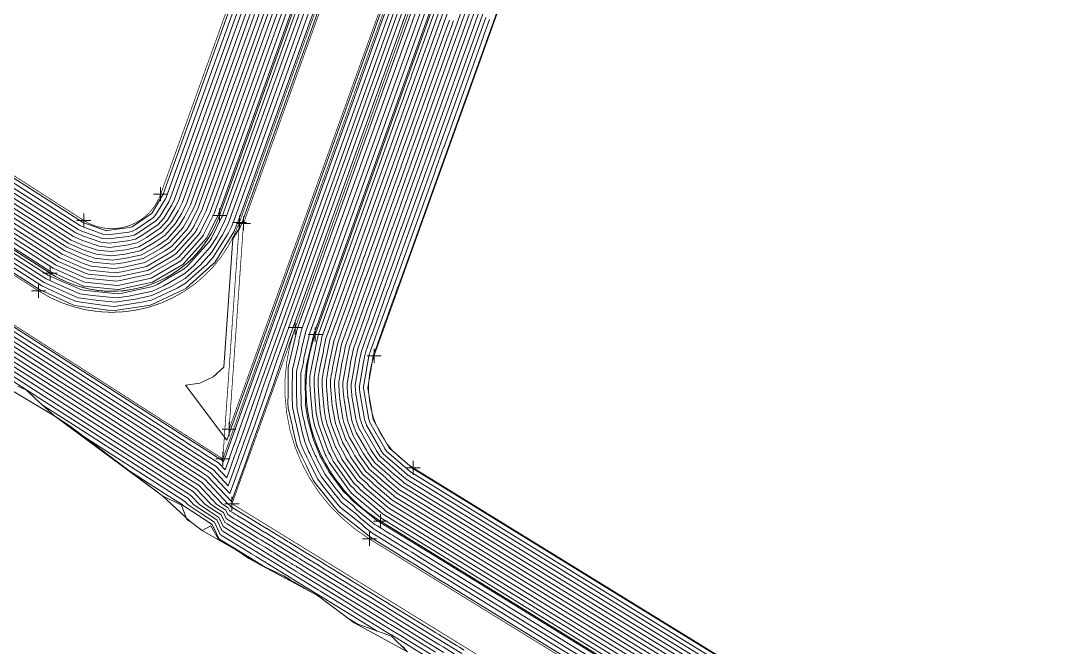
# Model space of a CAD drawing. Extents: x 358458 to 361663, y 818350 to 821723.
# Drawn here: x 360127.8 to 360275, y 820399.8 to 820489.2 of the extents above; entities that cross this region are included whole.
import ezdxf

# ---------------------------------------------------------------- set-up
doc = ezdxf.new("R2010")
doc.units = 0
doc.header["$MEASUREMENT"] = 0
doc.linetypes.add('solid', pattern=[0])
for name, color, linetype, lineweight in [('DAM 1', 7, 'solid', 9), ('DAM 2', 7, 'solid', 9), ('DAM FOOTPRINT', 7, 'solid', 9), ('DESIGN_Contours', 7, 'solid', 18), ('FREEBOARD', 7, 'solid', 9), ('PIVOT10', 96, 'solid', 9), ('WATER LEVEL STRING', 7, 'solid', 9)]:
    doc.layers.add(name, color=color, linetype=linetype, lineweight=lineweight)

# ---------------------------------------------------------------- blocks, each defined once
blk = doc.blocks.new('CCAD_POINT_CROSS')
at = {"linetype": 'solid'}
for p, q in [((-1, 0), (1, 0)), ((0, -1), (0, 1))]:
    blk.add_line(p, q, dxfattribs=at)
for tag in ['POINT_NUMBER', 'POINT_CODE', 'POINT_HEIGHT']:
    blk.add_attdef(tag, (0, 0), '', height=1)

msp = doc.modelspace()

# ---------------------------------------------------------------- linework, layer by layer
at = {"layer": 'DAM 1', "color": 7, "linetype": 'solid', "lineweight": 9, "const_width": 0.1, "elevation": 198.7}
for points in [[(360368.61, 821539.87), (360465.78, 821285.96), (360156.62, 820426.67), (359983.96, 820537.36, -0.3492), (359973.77, 820567.23), (360321.06, 821539.34, -0.696308), (360368.61, 821539.87)], [(360326.71, 821537.32), (359979.42, 820565.21, 0.3492), (359987.2, 820542.41), (360130.33, 820450.65, 0.481673), (360158.98, 820460.39), (360454.49, 821281.76, 0.179606), (360454.35, 821295.68), (360361.89, 821537.3, 0.696589), (360326.71, 821537.32)]]:
    msp.add_lwpolyline(points, format="xyb", dxfattribs=at)
at = {"layer": 'DAM 1', "color": 7, "lineweight": 0}
for p in [(360158.98, 820460.39, 198.7), (360130.33, 820450.65, 198.7), (360156.62, 820426.67, 198.7), (360156.62, 820426.67, 198.7)]:
    msp.add_point(p, dxfattribs=at)
at = {"layer": 'DAM 2', "color": 7, "linetype": 'solid', "lineweight": 9, "const_width": 0.1}
for points, elevation in [([(360442.49, 821211.21), (360166.97, 820445.43, 0.35501), (360177.54, 820415.26), (360327.72, 820322.85, 0.476753), (360370.23, 820337.79), (360588.44, 820949, 0.181487), (360588.22, 820962.35), (360489.93, 821211.92, 0.69188), (360442.49, 821211.21)], 197.52), ([(360453.72, 821207.17), (360178.21, 820441.38, 0.35501), (360183.8, 820425.42), (360333.97, 820333.01, 0.476753), (360358.98, 820341.81), (360577.19, 820953.01, 0.181487), (360577.11, 820957.97), (360478.82, 821207.54, 0.69188), (360453.72, 821207.17)], 193.59)]:
    msp.add_lwpolyline(points, format="xyb", dxfattribs=dict(at, elevation=elevation))
at = {"layer": 'DAM 2', "color": 7, "lineweight": 0}
for p in [(360166.97, 820445.43, 197.52), (360178.21, 820441.38, 193.59), (360183.8, 820425.42, 193.59), (360157.93, 820420.28, 197.57), (360177.54, 820415.26, 197.52)]:
    msp.add_point(p, dxfattribs=at)
at = {"layer": 'DAM FOOTPRINT', "color": 7, "linetype": 'solid', "lineweight": 9, "const_width": 0.1, "elevation": 196.62}
msp.add_lwpolyline([(360182.99, 820399.14), (360175.38, 820403.28), (360170.09, 820407.21), (360161.98, 820411.55), (360158.83, 820413.49), (360153.67, 820416.46), (360151.97, 820417.72), (360148.01, 820421.4), (360132.63, 820432.79), (360122.9, 820438.58)], dxfattribs=at)
at = {"layer": 'DAM FOOTPRINT', "color": 7, "linetype": 'solid', "lineweight": 9}
for points in [[(360122.9, 820438.58), (360132.63, 820432.79), (360148.01, 820421.4), (360151.97, 820417.72), (360153.67, 820416.46), (360158.83, 820413.49), (360161.98, 820411.55), (360170.09, 820407.21), (360175.38, 820403.28), (360182.99, 820399.14)], [(360127.35, 820437.04), (360128.59, 820436.49), (360129.85, 820435.31), (360132.63, 820432.79), (360134.67, 820431.43), (360148.01, 820421.4), (360150.74, 820420.09), (360151.5, 820418.03), (360151.97, 820417.72), (360153.67, 820416.46), (360153.67, 820416.46), (360153.67, 820416.46), (360154.91, 820417.1), (360155.99, 820415.22), (360158.83, 820413.49), (360160.32, 820412.46), (360161.98, 820411.55), (360165.31, 820410), (360166.22, 820409.41), (360170.05, 820407.23), (360170.08, 820407.21), (360170.09, 820407.21), (360175.38, 820403.28), (360180.71, 820401.36), (360182.99, 820399.14)]]:
    msp.add_lwpolyline(points, dxfattribs=at)
at = {"layer": 'DESIGN_Contours', "color": 1, "linetype": 'solid', "lineweight": 9}
for points, elevation in [([(359998.51, 820548.97), (360136.6, 820460.44), (360136.77, 820460.37), (360139.88, 820459.28), (360140.06, 820459.26), (360143.33, 820459.68), (360143.51, 820459.72), (360143.66, 820459.81), (360146.4, 820461.66), (360146.52, 820461.79), (360147.98, 820464.21), (360148.04, 820464.33), (360158.45, 820493.27), (360443.55, 821285.7)], 194.8), ([(360017.08, 820535.64), (360135.95, 820459.43), (360136.75, 820459.08), (360139.43, 820458.14), (360140.29, 820458.06), (360143.1, 820458.42), (360143.95, 820458.6), (360144.7, 820459.04), (360147.05, 820460.63), (360147.63, 820461.27), (360148.89, 820463.35), (360149.17, 820463.92), (360199.25, 820603.11), (360444.68, 821285.29)], 195.2), ([(360026.36, 820528.98), (360135.63, 820458.92), (360136.74, 820458.44), (360139.2, 820457.58), (360140.4, 820457.45), (360142.99, 820457.79), (360144.17, 820458.04), (360145.21, 820458.65), (360147.37, 820460.11), (360148.18, 820461.01), (360149.34, 820462.92), (360149.73, 820463.72), (360219.64, 820658.04), (360445.24, 821285.09)], 195.4), ([(360035.64, 820522.31), (360135.31, 820458.42), (360136.73, 820457.8), (360138.97, 820457.01), (360140.51, 820456.85), (360142.87, 820457.16), (360144.39, 820457.49), (360145.73, 820458.26), (360147.7, 820459.6), (360148.74, 820460.75), (360149.79, 820462.5), (360150.3, 820463.52), (360240.04, 820712.96), (360445.81, 821284.89)], 195.6), ([(360044.92, 820515.65), (360134.98, 820457.91), (360136.71, 820457.15), (360138.75, 820456.44), (360140.63, 820456.25), (360142.76, 820456.53), (360144.61, 820456.93), (360146.24, 820457.88), (360148.03, 820459.08), (360149.29, 820460.49), (360150.25, 820462.07), (360150.86, 820463.31), (360260.44, 820767.88), (360446.37, 821284.68)], 195.8), ([(360465.38, 821285.96), (360273.12, 820751.57), (360157.19, 820429.34), (360151.28, 820437.19), (360151.28, 820437.19), (360153.34, 820437.5), (360155.22, 820438.38), (360156.78, 820439.76), (360158.06, 820458.09), (360159.16, 820459.85), (360159.35, 820460.31), (360270.17, 820768.33), (360454.84, 821281.64)], 198.8), ([(360063.49, 820502.32), (360134.34, 820456.9), (360136.69, 820455.87), (360138.29, 820455.31), (360140.85, 820455.05), (360142.53, 820455.27), (360145.05, 820455.81), (360147.28, 820457.1), (360148.68, 820458.05), (360150.4, 820459.97), (360151.15, 820461.21), (360151.99, 820462.91), (360301.23, 820877.73), (360447.5, 821284.28)], 196.2), ([(360072.77, 820495.66), (360134.01, 820456.4), (360136.68, 820455.23), (360138.06, 820454.74), (360140.97, 820454.45), (360142.42, 820454.64), (360145.27, 820455.25), (360147.79, 820456.72), (360149.01, 820457.54), (360150.95, 820459.71), (360151.6, 820460.78), (360152.56, 820462.7), (360321.63, 820932.65), (360448.07, 821284.07)], 196.4), ([(360006.5, 820533.15), (360131.75, 820452.86), (360132.38, 820452.58), (360136.46, 820450.78), (360137.15, 820450.69), (360141.59, 820450.24), (360142.27, 820450.34), (360146.64, 820451.29), (360147.26, 820451.58), (360151.12, 820453.82), (360151.64, 820454.28), (360154.62, 820457.6), (360154.99, 820458.19), (360156.45, 820461.13), (360156.51, 820461.28), (360193.45, 820563.95), (360452.02, 821282.65)], 197.8), ([(360063.11, 820495.44), (360131.1, 820451.85), (360133.75, 820450.65), (360135.97, 820449.67), (360138.85, 820449.27), (360141.26, 820449.03), (360144.15, 820449.46), (360146.51, 820449.98), (360149.15, 820451.21), (360151.25, 820452.43), (360153.43, 820454.36), (360155.05, 820456.16), (360156.59, 820458.63), (360157.38, 820460.23), (360157.64, 820460.87), (360312.78, 820892.09), (360453.15, 821282.24)], 198.2), ([(360464.3, 821281.21), (360174.79, 820476.53), (360157.28, 820427.86), (360157.13, 820427.4), (360157, 820427.04), (360156.96, 820426.95), (360156.91, 820426.81), (360156.88, 820426.71), (360156.86, 820426.67), (360156.71, 820426.24), (360156.47, 820426.5), (360156.41, 820426.54), (360155.99, 820426.81), (360155.78, 820426.94), (360155.7, 820426.99), (360155.34, 820427.22), (360155.03, 820427.42), (360155.02, 820427.43), (360154.84, 820427.54), (360153.74, 820428.25), (360151.78, 820429.51), (359986.1, 820535.72)], 198.6), ([(360460.35, 821268.54), (360223.24, 820609.51), (360159.04, 820431.04), (360158.47, 820429.35), (360157.99, 820428.04), (360157.87, 820427.69), (360157.69, 820427.18), (360157.56, 820426.83), (360157.51, 820426.69), (360156.94, 820425.11), (360156.07, 820426.05), (360155.84, 820426.19), (360154.31, 820427.17), (360153.55, 820427.66), (360153.25, 820427.85), (360151.93, 820428.7), (360150.8, 820429.42), (360150.74, 820429.46), (360150.09, 820429.88), (360146.05, 820432.47), (360138.85, 820437.08), (359991.82, 820531.34)], 198.4), ([(359988.94, 820545.13), (360128.47, 820455.68), (360132.07, 820453.37), (360136.62, 820451.37), (360136.7, 820451.34), (360141.65, 820450.84), (360141.73, 820450.86), (360146.59, 820451.9), (360150.89, 820454.4), (360150.96, 820454.45), (360154.28, 820458.15), (360154.32, 820458.21), (360155.94, 820461.48), (360444.02, 821262.18)], 197.6), ([(360456.4, 821255.87), (360271.69, 820742.48), (360160.79, 820434.22), (360159.81, 820431.31), (360158.99, 820429.03), (360158.77, 820428.44), (360158.46, 820427.56), (360158.24, 820426.95), (360158.15, 820426.7), (360157.17, 820423.98), (360155.66, 820425.59), (360155.27, 820425.84), (360152.63, 820427.54), (360151.31, 820428.38), (360150.8, 820428.71), (360148.51, 820430.18), (360146.56, 820431.43), (360146.46, 820431.49), (360145.33, 820432.21), (360138.36, 820436.68), (360125.93, 820444.65)], 198.2), ([(360119.71, 820457.72), (360130.45, 820450.84), (360135.12, 820448.72), (360135.47, 820448.57), (360140.56, 820447.86), (360140.94, 820447.82), (360146.02, 820448.58), (360146.39, 820448.67), (360151.04, 820450.84), (360151.37, 820451.03), (360155.21, 820454.44), (360155.47, 820454.72), (360158.19, 820459.07), (360158.31, 820459.33), (360158.77, 820460.47), (360432.11, 821220.24)], 198.6), ([(360119.18, 820462.34), (360132.39, 820453.87), (360136.63, 820452.01), (360136.93, 820451.91), (360141.53, 820451.44), (360141.85, 820451.49), (360146.37, 820452.46), (360150.37, 820454.79), (360150.64, 820454.96), (360153.73, 820458.41), (360153.87, 820458.64), (360155.38, 820461.69), (360423.62, 821207.26)], 197.4), ([(360435.81, 821182.51), (360185.44, 820486.61), (360183.95, 820482.45), (360183.61, 820481.53), (360183.45, 820481.06), (360182.9, 820479.55), (360182.55, 820478.57), (360182.3, 820477.88), (360182.16, 820477.48), (360181.99, 820477.02), (360175.5, 820458.98), (360175.07, 820457.79), (360170.34, 820444.64), (360170.21, 820444.26), (360170.13, 820443.9), (360170.1, 820443.72), (360169.15, 820438.99), (360169.1, 820438.74), (360169.1, 820438.7), (360169.1, 820438.7), (360169.06, 820438.48), (360169.05, 820437.41), (360169.05, 820437.17), (360169.07, 820436.91), (360169.07, 820436.91), (360169.11, 820436.47), (360169.29, 820434.38), (360169.28, 820434.35), (360169.28, 820434.32), (360169.31, 820433.92), (360169.31, 820433.91), (360169.4, 820432.88), (360169.41, 820432.81), (360169.45, 820432.6), (360169.72, 820431.42), (360171.24, 820427.3), (360171.27, 820427.23), (360171.38, 820427.05), (360171.78, 820426.22), (360174.49, 820422.39), (360174.52, 820422.35), (360174.68, 820422.21), (360175.04, 820421.76), (360178.9, 820418.51), (360179.33, 820418.17), (360322.45, 820330.1)], 196.4), ([(360444.15, 821180.92), (360181.63, 820451.24), (360181.62, 820451.21), (360181.43, 820450.68), (360181.41, 820450.64), (360180.97, 820449.41), (360180.96, 820449.38), (360180.82, 820448.98), (360180.81, 820448.96), (360180.81, 820448.96), (360179.87, 820446.37), (360179.87, 820446.35), (360179.86, 820446.34), (360179.67, 820445.79), (360179.66, 820445.78), (360179.66, 820445.77), (360178.4, 820442.26), (360178.4, 820442.25), (360178.39, 820442.25), (360178.33, 820442.08), (360178.33, 820442.08), (360178.29, 820441.97), (360178.29, 820441.97), (360178.29, 820441.97), (360178.18, 820441.66), (360178.18, 820441.65), (360178.18, 820441.65), (360178.14, 820441.55), (360178.14, 820441.55), (360178.12, 820441.48), (360178.12, 820441.48), (360178.11, 820441.46), (360178.11, 820441.46), (360178.1, 820441.43), (360178.09, 820441.39), (360178.09, 820441.39), (360178.09, 820441.37), (360178.09, 820441.37), (360178.08, 820441.35), (360178.08, 820441.35), (360178.08, 820441.33), (360178.08, 820441.33), (360177.3, 820436.86), (360177.3, 820436.84), (360177.3, 820436.83), (360177.3, 820436.83), (360177.3, 820436.83), (360177.3, 820436.82), (360177.3, 820436.82), (360177.3, 820436.78), (360177.31, 820436.78), (360178.09, 820432.3), (360178.09, 820432.28), (360178.12, 820432.22), (360178.12, 820432.22), (360180.38, 820428.27), (360180.38, 820428.26), (360180.42, 820428.2), (360180.42, 820428.2), (360183.67, 820425.38), (360183.68, 820425.37), (360183.73, 820425.33), (360183.74, 820425.32), (360185.75, 820424.08), (360333.91, 820332.91)], 193.6), ([(360429.19, 821165.92), (360169.63, 820444.47), (360168.54, 820439.82), (360168.45, 820438.97), (360168.38, 820438.65), (360168.38, 820438.41), (360168.38, 820438.32), (360168.38, 820438.32), (360168.44, 820434.38), (360168.63, 820433.13), (360168.69, 820432.73), (360168.69, 820432.73), (360168.68, 820432.71), (360168.68, 820432.69), (360168.68, 820432.69), (360168.71, 820432.54), (360168.75, 820432.37), (360168.75, 820432.37), (360168.75, 820432.37), (360168.75, 820432.37), (360168.76, 820432.36), (360168.77, 820432.32), (360168.77, 820432.32), (360169.56, 820429.39), (360169.56, 820429.38), (360169.56, 820429.38), (360170.54, 820427.06), (360170.55, 820427.03), (360170.55, 820427.03), (360170.58, 820426.96), (360170.62, 820426.88), (360170.69, 820426.73), (360171.78, 820424.79), (360173.81, 820422.09), (360173.9, 820421.99), (360173.97, 820421.89), (360174, 820421.86), (360174.01, 820421.85), (360174.04, 820421.81), (360174.33, 820421.59), (360175.28, 820420.58), (360178.56, 820417.94), (360179.02, 820417.65), (360179.14, 820417.57), (360179.17, 820417.55), (360179.27, 820417.49), (360179.34, 820417.45), (360179.45, 820417.38), (360179.51, 820417.34), (360179.61, 820417.28), (360179.66, 820417.26), (360179.7, 820417.23), (360179.79, 820417.17), (360179.81, 820417.16), (360187.39, 820412.5), (360328.08, 820325.92)], 196.6), ([(360109.9, 820469), (360132.72, 820454.38), (360136.64, 820452.66), (360137.16, 820452.48), (360141.42, 820452.05), (360141.96, 820452.12), (360146.15, 820453.02), (360149.86, 820455.17), (360150.31, 820455.48), (360153.17, 820458.67), (360153.42, 820459.07), (360154.82, 820461.89), (360403.22, 821152.34)], 197.2), ([(360417.05, 821141.4), (360166.05, 820443.76), (360163.83, 820437.17), (360161.97, 820432.01), (360161.49, 820430.67), (360160.78, 820428.69), (360160.28, 820427.31), (360160.08, 820426.74), (360157.86, 820420.59), (360154.45, 820424.23), (360153.57, 820424.8), (360147.59, 820428.63), (360144.59, 820430.55), (360143.44, 820431.29), (360138.26, 820434.61), (360133.85, 820437.44), (360133.61, 820437.59), (360131.08, 820439.22), (360115.29, 820449.33)], 197.6), ([(360091.41, 820476.58), (360130.77, 820451.35), (360134.44, 820449.68), (360135.72, 820449.12), (360139.71, 820448.57), (360141.1, 820448.43), (360145.08, 820449.02), (360146.45, 820449.32), (360150.1, 820451.02), (360151.31, 820451.73), (360154.32, 820454.4), (360155.26, 820455.44), (360157.39, 820458.85), (360157.85, 820459.78), (360158.2, 820460.67), (360372.45, 821056.16)], 198.4), ([(360091.34, 820482.33), (360133.36, 820455.39), (360136.66, 820453.94), (360137.61, 820453.61), (360141.19, 820453.25), (360142.19, 820453.38), (360145.71, 820454.14), (360148.83, 820455.95), (360149.66, 820456.51), (360152.06, 820459.19), (360152.51, 820459.92), (360153.69, 820462.3), (360362.43, 821042.49)], 196.8), ([(360368.6, 821008.43), (360164.3, 820440.58), (360162.49, 820435.21), (360160.98, 820431.02), (360160.59, 820429.93), (360160, 820428.31), (360159.6, 820427.19), (360159.43, 820426.73), (360157.63, 820421.72), (360154.85, 820424.69), (360154.13, 820425.15), (360149.27, 820428.27), (360146.83, 820429.83), (360145.9, 820430.43), (360141.68, 820433.13), (360138.09, 820435.43), (360137.89, 820435.56), (360135.83, 820436.88), (360122.98, 820445.12)], 197.8), ([(360370.6, 821004.91), (360169.04, 820444.68), (360168.19, 820441.07), (360168.12, 820440.42), (360167.77, 820438.91), (360167.76, 820437.8), (360167.76, 820437.8), (360167.76, 820437.37), (360167.81, 820434.31), (360167.96, 820433.34), (360168.01, 820433.01), (360168.14, 820432.41), (360168.17, 820432.28), (360168.31, 820431.69), (360168.31, 820431.67), (360168.3, 820431.64), (360168.32, 820431.55), (360168.32, 820431.55), (360168.33, 820431.54), (360168.33, 820431.54), (360168.34, 820431.48), (360168.38, 820431.33), (360168.38, 820431.33), (360168.96, 820429.19), (360168.99, 820429.12), (360168.99, 820429.12), (360169.72, 820427.38), (360169.79, 820427.23), (360169.79, 820427.23), (360169.93, 820426.95), (360170.09, 820426.61), (360170.41, 820425.96), (360171.25, 820424.45), (360172.82, 820422.36), (360173.18, 820421.91), (360173.52, 820421.5), (360173.63, 820421.36), (360173.67, 820421.31), (360173.81, 820421.13), (360175.05, 820420.16), (360175.79, 820419.38), (360178.33, 820417.33), (360178.68, 820417.11), (360179.21, 820416.78), (360179.37, 820416.69), (360179.81, 820416.42), (360180.1, 820416.24), (360180.58, 820415.94), (360180.83, 820415.79), (360181.28, 820415.52), (360181.46, 820415.41), (360181.64, 820415.29), (360182.03, 820415.05), (360182.14, 820414.99), (360214.96, 820394.79)], 196.8), ([(360082.05, 820488.99), (360133.69, 820455.89), (360136.67, 820454.58), (360137.84, 820454.18), (360141.08, 820453.85), (360142.3, 820454.01), (360145.49, 820454.7), (360148.31, 820456.33), (360149.33, 820457.02), (360151.51, 820459.45), (360152.06, 820460.35), (360153.12, 820462.5), (360342.03, 820987.57)], 196.6), ([(360253.4, 820682.91), (360167.85, 820445.11), (360167.49, 820443.58), (360167.46, 820443.3), (360166.55, 820439.44), (360166.54, 820436.57), (360166.54, 820435.47), (360166.54, 820435.47), (360166.56, 820434.18), (360166.62, 820433.76), (360166.64, 820433.62), (360167.05, 820431.8), (360167.07, 820431.74), (360167.18, 820431.24), (360167.28, 820430.8), (360167.5, 820429.84), (360167.52, 820429.76), (360167.56, 820429.59), (360167.56, 820429.56), (360167.56, 820429.54), (360167.61, 820429.35), (360167.61, 820429.34), (360167.77, 820428.77), (360167.84, 820428.6), (360167.84, 820428.59), (360168.09, 820428.01), (360168.26, 820427.64), (360168.27, 820427.63), (360168.61, 820426.92), (360169.03, 820426.05), (360169.83, 820424.41), (360170.18, 820423.78), (360170.84, 820422.9), (360171.76, 820421.76), (360172.6, 820420.71), (360172.89, 820420.35), (360172.99, 820420.23), (360173.35, 820419.79), (360176.49, 820417.32), (360176.8, 820416.99), (360177.87, 820416.13), (360178.02, 820416.04), (360179.37, 820415.21), (360179.76, 820414.97), (360180.87, 820414.28), (360181.62, 820413.82), (360182.83, 820413.07), (360183.46, 820412.69), (360184.6, 820411.99), (360185.06, 820411.71), (360185.53, 820411.42), (360186.5, 820410.82), (360186.79, 820410.64), (360270.1, 820359.37)], 197.2), ([(360223.2, 820577.42), (360183.98, 820468.41), (360183.96, 820468.36), (360183.92, 820468.25), (360182.04, 820463.03), (360182.03, 820462.99), (360180.83, 820459.66), (360180.82, 820459.63), (360180.81, 820459.6), (360177.27, 820449.77), (360177.27, 820449.76), (360177.23, 820449.64), (360176.13, 820446.6), (360176.13, 820446.59), (360175.27, 820444.21), (360175.27, 820444.21), (360175.09, 820443.71), (360175.09, 820443.71), (360174.71, 820442.64), (360174.48, 820441.49), (360174.48, 820441.49), (360174.38, 820441), (360174.38, 820441), (360174.22, 820440.23), (360174.22, 820440.21), (360174.13, 820439.67), (360174.13, 820439.67), (360173.76, 820437.56), (360173.76, 820436.98), (360173.79, 820436.6), (360173.79, 820436.6), (360173.82, 820436.25), (360173.82, 820436.25), (360173.92, 820435.11), (360173.92, 820435.08), (360174.39, 820432.43), (360174.5, 820431.91), (360175.17, 820430.11), (360175.18, 820430.08), (360176.52, 820427.74), (360176.7, 820427.38), (360177.88, 820425.71), (360177.89, 820425.69), (360179.82, 820424.02), (360179.98, 820423.83), (360181.66, 820422.4), (360181.85, 820422.26), (360244.34, 820383.8)], 194.8), ([(360215.94, 820555.48), (360183.05, 820464.05), (360183.03, 820464.01), (360183, 820463.92), (360181.43, 820459.54), (360181.41, 820459.51), (360180.41, 820456.71), (360180.4, 820456.69), (360180.39, 820456.67), (360177.43, 820448.42), (360177.42, 820448.41), (360177.39, 820448.31), (360176.47, 820445.76), (360176.46, 820445.75), (360175.75, 820443.76), (360175.75, 820443.75), (360175.6, 820443.33), (360175.59, 820443.33), (360175.27, 820442.44), (360175.08, 820441.47), (360175.08, 820441.47), (360175, 820441.07), (360175, 820441.06), (360174.87, 820440.41), (360174.87, 820440.4), (360174.79, 820439.95), (360174.79, 820439.95), (360174.35, 820437.44), (360174.35, 820436.96), (360174.38, 820436.64), (360174.38, 820436.64), (360174.4, 820436.34), (360174.4, 820436.34), (360174.48, 820435.39), (360174.49, 820435.36), (360175, 820432.41), (360175.1, 820431.97), (360175.66, 820430.46), (360175.67, 820430.44), (360177.16, 820427.83), (360177.31, 820427.53), (360178.3, 820426.13), (360178.31, 820426.11), (360180.46, 820424.25), (360180.59, 820424.08), (360182.01, 820422.89), (360182.16, 820422.77), (360234.57, 820390.52)], 194.6), ([(360208.69, 820533.53), (360182.12, 820459.69), (360182.11, 820459.66), (360182.08, 820459.59), (360180.81, 820456.05), (360180.8, 820456.02), (360179.99, 820453.76), (360179.98, 820453.74), (360179.97, 820453.73), (360177.58, 820447.07), (360177.57, 820447.06), (360177.54, 820446.98), (360176.8, 820444.92), (360176.8, 820444.91), (360176.22, 820443.3), (360176.22, 820443.3), (360176.1, 820442.96), (360176.1, 820442.96), (360175.84, 820442.24), (360175.68, 820441.46), (360175.68, 820441.46), (360175.62, 820441.13), (360175.61, 820441.13), (360175.51, 820440.6), (360175.51, 820440.59), (360175.45, 820440.22), (360175.45, 820440.22), (360174.94, 820437.32), (360174.94, 820436.94), (360174.96, 820436.68), (360174.96, 820436.68), (360174.98, 820436.44), (360174.98, 820436.44), (360175.05, 820435.67), (360175.05, 820435.65), (360175.62, 820432.38), (360175.7, 820432.03), (360176.15, 820430.81), (360176.16, 820430.8), (360177.81, 820427.92), (360177.92, 820427.67), (360178.73, 820426.54), (360178.74, 820426.53), (360181.1, 820424.47), (360181.21, 820424.34), (360182.35, 820423.38), (360182.48, 820423.28), (360224.81, 820397.23)], 194.4), ([(360194.81, 820521.9), (360167.26, 820445.33), (360167.14, 820444.83), (360167.13, 820444.74), (360165.94, 820439.7), (360165.93, 820435.96), (360165.92, 820434.53), (360165.92, 820434.53), (360165.93, 820434.11), (360165.95, 820433.98), (360165.95, 820433.93), (360166.51, 820431.49), (360166.51, 820431.47), (360166.55, 820431.31), (360166.58, 820431.17), (360167.09, 820428.91), (360167.1, 820428.88), (360167.19, 820428.56), (360167.26, 820428.38), (360167.26, 820428.37), (360167.26, 820428.34), (360167.26, 820428.34), (360167.27, 820428.33), (360167.27, 820428.32), (360167.5, 820427.85), (360167.51, 820427.84), (360167.96, 820426.91), (360168.5, 820425.78), (360169.54, 820423.64), (360169.65, 820423.44), (360169.85, 820423.17), (360171.05, 820421.68), (360172.15, 820420.32), (360172.52, 820419.85), (360172.65, 820419.69), (360173.12, 820419.11), (360177.22, 820415.9), (360177.31, 820415.79), (360177.65, 820415.53), (360177.69, 820415.5), (360179.44, 820414.42), (360179.95, 820414.11), (360181.4, 820413.21), (360182.38, 820412.61), (360183.96, 820411.64), (360184.78, 820411.13), (360186.26, 820410.22), (360186.86, 820409.86), (360187.47, 820409.48), (360188.74, 820408.7), (360189.12, 820408.47), (360297.68, 820341.66)], 197.4), ([(360198.81, 820522), (360183.37, 820479.07), (360182.35, 820476.24), (360171.09, 820444.95), (360170.77, 820444.06), (360170.6, 820443.19), (360170.51, 820442.77), (360169.86, 820439.54), (360169.74, 820438.92), (360169.74, 820438.9), (360169.74, 820438.89), (360169.65, 820438.36), (360169.64, 820437.71), (360169.64, 820437.15), (360169.64, 820437.15), (360169.69, 820436.52), (360169.76, 820435.7), (360169.76, 820435.69), (360169.75, 820435.64), (360169.76, 820435.58), (360169.76, 820435.58), (360169.96, 820433.15), (360169.98, 820433.1), (360170.07, 820432.58), (360170.32, 820431.48), (360171.73, 820427.65), (360171.76, 820427.59), (360172.02, 820427.13), (360172.39, 820426.36), (360174.91, 820422.8), (360174.94, 820422.77), (360175.32, 820422.44), (360175.66, 820422.02), (360179.25, 820418.99), (360179.65, 820418.68), (360312.69, 820336.81)], 196.2), ([(360196.9, 820513.13), (360172.75, 820446), (360172.72, 820445.94), (360172.63, 820445.67), (360172.59, 820445.57), (360172.59, 820445.57), (360172.58, 820445.55), (360171.9, 820443.65), (360171.52, 820441.77), (360171.34, 820440.87), (360171.29, 820440.62), (360171.15, 820439.93), (360171.13, 820439.85), (360171.1, 820439.73), (360171.01, 820439.29), (360171.01, 820439.26), (360170.84, 820438.29), (360170.84, 820438.29), (360170.81, 820438.13), (360170.81, 820437.1), (360170.87, 820436.41), (360170.87, 820436.41), (360170.87, 820436.41), (360170.92, 820435.77), (360170.92, 820435.77), (360171.09, 820433.71), (360171.1, 820433.66), (360171.3, 820432.54), (360171.51, 820431.6), (360172.72, 820428.35), (360172.74, 820428.3), (360173.31, 820427.31), (360173.62, 820426.66), (360175.76, 820423.63), (360175.79, 820423.6), (360176.61, 820422.89), (360176.89, 820422.54), (360179.94, 820419.97), (360180.28, 820419.7), (360293.16, 820350.24)], 195.8), ([(360201.43, 820511.59), (360181.19, 820455.33), (360181.18, 820455.31), (360181.16, 820455.25), (360180.19, 820452.56), (360180.18, 820452.54), (360179.56, 820450.82), (360179.56, 820450.8), (360179.55, 820450.79), (360177.73, 820445.71), (360177.72, 820445.71), (360177.7, 820445.65), (360177.14, 820444.08), (360177.14, 820444.07), (360176.69, 820442.84), (360176.69, 820442.84), (360176.6, 820442.58), (360176.6, 820442.58), (360176.4, 820442.03), (360176.28, 820441.44), (360176.28, 820441.44), (360176.23, 820441.19), (360176.23, 820441.19), (360176.15, 820440.79), (360176.15, 820440.78), (360176.1, 820440.5), (360176.1, 820440.5), (360175.53, 820437.21), (360175.53, 820436.91), (360175.55, 820436.72), (360175.55, 820436.72), (360175.55, 820436.72), (360175.56, 820436.53), (360175.56, 820436.53), (360175.61, 820435.95), (360175.61, 820435.93), (360176.24, 820432.36), (360176.3, 820432.1), (360176.64, 820431.17), (360176.65, 820431.15), (360178.45, 820428.01), (360178.54, 820427.82), (360179.15, 820426.96), (360179.16, 820426.95), (360181.74, 820424.7), (360181.83, 820424.6), (360182.7, 820423.87), (360182.79, 820423.79), (360215.05, 820403.94), (360332.97, 820331.38)], 194.2), ([(360191.31, 820492.32), (360185.84, 820477.13), (360185.82, 820477.06), (360185.77, 820476.92), (360183.28, 820470.01), (360183.26, 820469.96), (360181.68, 820465.55), (360181.66, 820465.52), (360181.65, 820465.48), (360176.97, 820452.48), (360176.97, 820452.46), (360176.91, 820452.3), (360175.46, 820448.28), (360175.46, 820448.27), (360174.33, 820445.12), (360174.32, 820445.12), (360174.09, 820444.46), (360174.09, 820444.46), (360173.58, 820443.05), (360173.27, 820441.53), (360173.27, 820441.53), (360173.14, 820440.88), (360173.14, 820440.88), (360172.94, 820439.85), (360172.94, 820439.83), (360172.81, 820439.12), (360172.81, 820439.12), (360172.58, 820437.79), (360172.58, 820437.03), (360172.62, 820436.53), (360172.62, 820436.52), (360172.66, 820436.06), (360172.66, 820436.06), (360172.79, 820434.55), (360172.79, 820434.51), (360173.15, 820432.47), (360173.31, 820431.79), (360174.19, 820429.41), (360174.21, 820429.37), (360175.24, 820427.57), (360175.47, 820427.09), (360177.03, 820424.88), (360177.05, 820424.86), (360178.53, 820423.57), (360178.74, 820423.31), (360180.97, 820421.43), (360181.22, 820421.23), (360263.87, 820370.38)], 195.2), ([(360188.96, 820489.3), (360188.49, 820487.98), (360185.95, 820480.92), (360185.31, 820479.16), (360183.89, 820475.22), (360183.68, 820474.63), (360183.09, 820472.98), (360183.03, 820472.82), (360182.9, 820472.45), (360181.48, 820468.52), (360181.47, 820468.49), (360181.44, 820468.44), (360178.82, 820461.15), (360178.52, 820460.34), (360178.52, 820460.33), (360176.92, 820455.87), (360176.87, 820455.72), (360176.81, 820455.54), (360176.53, 820454.74), (360176.45, 820454.55), (360176.43, 820454.52), (360176.31, 820454.18), (360176.3, 820454.15), (360176.3, 820454.14), (360174.79, 820449.96), (360174.79, 820449.95), (360173.38, 820446.03), (360173.38, 820446.03), (360173.08, 820445.21), (360173.08, 820445.21), (360172.45, 820443.46), (360172.07, 820441.56), (360172.07, 820441.56), (360171.91, 820440.76), (360171.91, 820440.75), (360171.65, 820439.48), (360171.65, 820439.45), (360171.5, 820438.57), (360171.5, 820438.56), (360171.4, 820438.02), (360171.4, 820437.08), (360171.45, 820436.45), (360171.45, 820436.45), (360171.45, 820436.45), (360171.5, 820435.87), (360171.5, 820435.86), (360171.66, 820433.99), (360171.67, 820433.95), (360171.92, 820432.51), (360172.11, 820431.67), (360173.21, 820428.7), (360173.23, 820428.66), (360173.95, 820427.4), (360174.24, 820426.8), (360176.18, 820424.05), (360176.21, 820424.02), (360177.25, 820423.12), (360177.51, 820422.79), (360180.28, 820420.45), (360180.59, 820420.21), (360283.4, 820356.95)], 195.6), ([(360194.71, 820489.38), (360193.85, 820486.98), (360193.8, 820486.84), (360193.79, 820486.82), (360188.2, 820471.27), (360188.17, 820471.19), (360188.14, 820471.11), (360186.95, 820467.8), (360186.93, 820467.74), (360186.92, 820467.71), (360179.33, 820446.62), (360179.32, 820446.61), (360179.32, 820446.59), (360178.95, 820445.57), (360178.95, 820445.57), (360178.72, 820444.92), (360178.72, 820444.92), (360178.71, 820444.91), (360178.03, 820443.01), (360178.03, 820443.01), (360178.02, 820442.98), (360177.81, 820442.39), (360177.81, 820442.39), (360177.64, 820441.93), (360177.64, 820441.93), (360177.61, 820441.83), (360177.61, 820441.83), (360177.53, 820441.63), (360177.49, 820441.41), (360177.49, 820441.41), (360177.47, 820441.31), (360177.47, 820441.31), (360177.44, 820441.16), (360177.44, 820441.16), (360177.42, 820441.05), (360177.42, 820441.05), (360176.71, 820436.98), (360176.71, 820436.87), (360176.72, 820436.79), (360176.72, 820436.79), (360176.72, 820436.79), (360176.72, 820436.72), (360176.72, 820436.72), (360176.74, 820436.5), (360176.74, 820436.5), (360177.47, 820432.32), (360177.5, 820432.22), (360177.63, 820431.87), (360177.63, 820431.87), (360179.73, 820428.18), (360179.77, 820428.11), (360180, 820427.79), (360180, 820427.78), (360183.03, 820425.15), (360183.06, 820425.11), (360183.39, 820424.84), (360183.42, 820424.81), (360195.52, 820417.37), (360333.6, 820332.4)], 193.8), ([(360189.52, 820489.13), (360189.29, 820488.48), (360188.81, 820487.16), (360188.81, 820487.16), (360188.38, 820485.96), (360188.38, 820485.96), (360188.38, 820485.95), (360187.88, 820484.56), (360187.36, 820483.14), (360187.31, 820482.95), (360187.31, 820482.93), (360187.18, 820482.59), (360184.72, 820475.73), (360184.67, 820475.64), (360184.66, 820475.61), (360183.91, 820473.54), (360183.91, 820473.54), (360183.9, 820473.49), (360183.89, 820473.49), (360183.89, 820473.49), (360183.87, 820473.37), (360183.86, 820473.35), (360183.68, 820472.84), (360183.66, 820472.8), (360183.54, 820472.5), (360182.1, 820468.5), (360182.08, 820468.46), (360182.07, 820468.42), (360176.82, 820453.83), (360176.82, 820453.82), (360176.75, 820453.64), (360175.13, 820449.12), (360175.12, 820449.11), (360173.85, 820445.58), (360173.85, 820445.58), (360173.58, 820444.83), (360173.58, 820444.83), (360173.02, 820443.25), (360172.67, 820441.54), (360172.67, 820441.54), (360172.53, 820440.82), (360172.53, 820440.82), (360172.29, 820439.67), (360172.29, 820439.64), (360172.16, 820438.84), (360172.15, 820438.84), (360171.99, 820437.9), (360171.99, 820437.05), (360172.04, 820436.49), (360172.04, 820436.48), (360172.08, 820435.96), (360172.08, 820435.96), (360172.22, 820434.27), (360172.23, 820434.23), (360172.54, 820432.49), (360172.71, 820431.73), (360173.7, 820429.06), (360173.72, 820429.02), (360174.59, 820427.48), (360174.85, 820426.95), (360176.61, 820424.46), (360176.63, 820424.44), (360177.89, 820423.34), (360178.12, 820423.05), (360180.63, 820420.94), (360180.91, 820420.72), (360273.63, 820363.66)], 195.4), ([(360189.55, 820489.21), (360189.53, 820489.15), (360189.52, 820489.13)], 195.4), ([(360188.09, 820397.71), (360182.94, 820400.87), (360182.86, 820400.92), (360182.45, 820401.17), (360180.62, 820402.3), (360180.48, 820402.39), (360179.93, 820402.72), (360175.74, 820405.3), (360174.66, 820405.97), (360171.02, 820408.21), (360171.01, 820408.21), (360170.98, 820408.23), (360170.41, 820408.59), (360167.77, 820410.21), (360167.1, 820410.62), (360167.01, 820410.68), (360166.99, 820410.69), (360166.82, 820410.79), (360166.18, 820411.19), (360166.11, 820411.23), (360165.58, 820411.56), (360163.48, 820412.85), (360163.23, 820413), (360162.05, 820413.73), (360162.04, 820413.73), (360161.59, 820414.01), (360161.59, 820414), (360161.58, 820414), (360160.7, 820414.54), (360160.55, 820414.64), (360160.53, 820414.65), (360160.48, 820414.68), (360159.62, 820415.21), (360159.45, 820415.31), (360158.51, 820415.89), (360157.07, 820416.78), (360156.68, 820417.01), (360156.07, 820418.33), (360154.78, 820419.18), (360153.29, 820420.15), (360152.02, 820421.51), (360150.15, 820422.71), (360137.5, 820430.82), (360131.17, 820434.88), (360128.73, 820436.44), (360117.76, 820443.48)], 196.4), ([(360187, 820399.08), (360182.75, 820401.69), (360182.65, 820401.76), (360182.06, 820402.12), (360180.55, 820403.05), (360180.29, 820403.21), (360179.31, 820403.81), (360175.86, 820405.93), (360174.44, 820406.81), (360171.43, 820408.66), (360171.42, 820408.66), (360171.4, 820408.68), (360170.57, 820409.19), (360168.39, 820410.53), (360167.45, 820411.11), (360167.33, 820411.18), (360167.3, 820411.2), (360167.07, 820411.35), (360166.53, 820411.67), (360166.44, 820411.73), (360165.68, 820412.2), (360163.96, 820413.26), (360163.63, 820413.46), (360162.65, 820414.06), (360162.65, 820414.06), (360161.83, 820414.57), (360161.83, 820414.56), (360161.82, 820414.56), (360160.22, 820415.54), (360160.09, 820415.62), (360160.08, 820415.63), (360160.03, 820415.65), (360159.32, 820416.09), (360159.18, 820416.18), (360158.41, 820416.65), (360157.22, 820417.39), (360156.9, 820417.59), (360156.4, 820418.67), (360155.33, 820419.37), (360154.1, 820420.18), (360152.42, 820421.97), (360150.72, 820423.06), (360139.18, 820430.45), (360133.41, 820434.16), (360131.18, 820435.58), (360121.18, 820442)], 196.6), ([(360190.75, 820398.89), (360188.56, 820400.24), (360187.55, 820400.85), (360186.98, 820401.21), (360183.73, 820403.2), (360182.2, 820404.15), (360182, 820404.27), (360180.88, 820404.96), (360180.33, 820405.3), (360179.73, 820405.67), (360177.45, 820407.07), (360176.2, 820407.84), (360173.77, 820409.34), (360172.68, 820410), (360172.66, 820410.02), (360172.65, 820410.02), (360171.05, 820411.01), (360170.26, 820411.49), (360168.51, 820412.57), (360168.28, 820412.71), (360168.22, 820412.75), (360167.79, 820413.01), (360167.6, 820413.13), (360167.43, 820413.24), (360166.01, 820414.11), (360165.39, 820414.49), (360164.82, 820414.84), (360164.47, 820415.06), (360164.47, 820415.06), (360164.03, 820415.33), (360164.03, 820415.33), (360162.62, 820416.2), (360162.61, 820416.19), (360162.6, 820416.19), (360159.65, 820418.01), (360158.76, 820418.55), (360158.72, 820418.58), (360158.71, 820418.58), (360158.7, 820418.59), (360158.44, 820418.75), (360158.38, 820418.78), (360158.1, 820418.96), (360157.67, 820419.22), (360157.55, 820419.3), (360157.37, 820419.69), (360156.98, 820419.95), (360156.53, 820420.24), (360153.64, 820423.33), (360152.43, 820424.1), (360144.23, 820429.36), (360140.12, 820431.99), (360138.54, 820433.01), (360131.43, 820437.57), (360125.38, 820441.44)], 197.2), ([(360191.06, 820399.4), (360190.43, 820399.79), (360189.97, 820400.07), (360187.46, 820401.61), (360187.05, 820401.87), (360186.38, 820402.28), (360182.65, 820404.58), (360182.01, 820404.97), (360181.79, 820405.11), (360180.48, 820405.91), (360180.26, 820406.05), (360179.54, 820406.49), (360176.83, 820408.15), (360176.32, 820408.47), (360173.54, 820410.18), (360173.1, 820410.45), (360173.08, 820410.47), (360173.07, 820410.47), (360171.21, 820411.62), (360170.88, 820411.82), (360168.86, 820413.06), (360168.6, 820413.22), (360168.53, 820413.26), (360168.04, 820413.57), (360167.96, 820413.62), (360167.75, 820413.74), (360166.12, 820414.75), (360165.86, 820414.9), (360165.22, 820415.3), (360165.08, 820415.39), (360165.08, 820415.39), (360164.89, 820415.5), (360164.89, 820415.5), (360162.88, 820416.74), (360162.88, 820416.74), (360162.87, 820416.73), (360158.65, 820419.33), (360158.28, 820419.55), (360158.26, 820419.57), (360158.26, 820419.57), (360158.25, 820419.57), (360158.14, 820419.64), (360158.12, 820419.65), (360158, 820419.72), (360157.82, 820419.84), (360157.77, 820419.87), (360157.69, 820420.03), (360157.53, 820420.14), (360157.34, 820420.26), (360154.04, 820423.78), (360153, 820424.45), (360145.91, 820429), (360142.36, 820431.27), (360140.99, 820432.15), (360134.84, 820436.09), (360129.61, 820439.44), (360129.33, 820439.62), (360126.32, 820441.55)], 197.4), ([(360188.16, 820399.07), (360185.91, 820400.45), (360182.57, 820402.51), (360182.43, 820402.59), (360181.66, 820403.07), (360180.48, 820403.8), (360180.1, 820404.03), (360178.69, 820404.9), (360175.97, 820406.57), (360174.22, 820407.65), (360171.85, 820409.11), (360171.84, 820409.11), (360171.82, 820409.13), (360170.73, 820409.8), (360169.01, 820410.85), (360167.8, 820411.6), (360167.65, 820411.69), (360167.61, 820411.72), (360167.31, 820411.9), (360166.89, 820412.16), (360166.77, 820412.23), (360165.79, 820412.83), (360164.43, 820413.67), (360164.03, 820413.92), (360163.26, 820414.39), (360163.26, 820414.39), (360162.3, 820414.98), (360162.29, 820414.99), (360162.08, 820415.12), (360162.07, 820415.11), (360162.07, 820415.11), (360161.64, 820415.37), (360159.73, 820416.55), (360159.63, 820416.61), (360159.62, 820416.61), (360159.59, 820416.63), (360159.03, 820416.98), (360158.92, 820417.05), (360158.31, 820417.42), (360157.37, 820418), (360157.12, 820418.16), (360156.72, 820419.01), (360155.88, 820419.56), (360154.91, 820420.2), (360152.83, 820422.42), (360151.29, 820423.41), (360140.86, 820430.09), (360135.64, 820433.44), (360133.64, 820434.72), (360124.59, 820440.52)], 196.8), ([(360189.17, 820396.33), (360183.12, 820400.06), (360183.08, 820400.08), (360182.84, 820400.23), (360180.69, 820401.55), (360180.66, 820401.57), (360180.55, 820401.64), (360175.63, 820404.67), (360174.89, 820405.12), (360170.6, 820407.76), (360170.6, 820407.76), (360170.56, 820407.78), (360170.25, 820407.98), (360167.15, 820409.89), (360166.74, 820410.13), (360166.69, 820410.17), (360166.68, 820410.17), (360166.58, 820410.24), (360165.82, 820410.7), (360165.78, 820410.73), (360165.47, 820410.92), (360163, 820412.44), (360162.83, 820412.54), (360161.44, 820413.4), (360161.44, 820413.4), (360161.36, 820413.45), (360161.34, 820413.44), (360161.34, 820413.44), (360161.19, 820413.54), (360161, 820413.65), (360160.98, 820413.66), (360160.93, 820413.7), (360159.91, 820414.32), (360159.71, 820414.45), (360158.62, 820415.12), (360156.92, 820416.16), (360156.46, 820416.44), (360155.75, 820417.99), (360154.23, 820418.98), (360152.48, 820420.13), (360151.61, 820421.06), (360149.58, 820422.36), (360135.82, 820431.18), (360131.66, 820433.85), (360130.96, 820434.3)], 196.2), ([(360162.68, 820411.22), (360162.05, 820411.62), (360162.04, 820411.62), (360161.92, 820411.69), (360161.92, 820411.69), (360161.91, 820411.7), (360161.91, 820411.7), (360161.9, 820411.7), (360161.9, 820411.71), (360161.9, 820411.71), (360161.81, 820411.76), (360161.81, 820411.76), (360160.27, 820412.71), (360160.27, 820412.71), (360160.23, 820412.73), (360160.05, 820412.84), (360160.05, 820412.85), (360158.82, 820413.6), (360158.68, 820413.69), (360158.68, 820413.69), (360156.07, 820415.29), (360156.07, 820415.29), (360156.03, 820415.32), (360155.32, 820416.86), (360155.3, 820416.88), (360155.29, 820416.89), (360155.1, 820417.3), (360153.13, 820418.6), (360150.86, 820420.09), (360150.8, 820420.15), (360148.45, 820421.66), (360143.07, 820425.11)], 195.8), ([(360175.9, 820403.09), (360175.4, 820403.4), (360175.34, 820403.44), (360174.34, 820404.05)], 195.8)]:
    msp.add_lwpolyline(points, dxfattribs=dict(at, elevation=elevation))
at = {"layer": 'DESIGN_Contours', "color": 5, "linetype": 'solid', "lineweight": 20}
for points, elevation in [([(360007.8, 820542.3), (360136.28, 820459.93), (360136.76, 820459.72), (360139.65, 820458.71), (360140.17, 820458.66), (360143.22, 820459.05), (360143.73, 820459.16), (360144.18, 820459.42), (360146.72, 820461.14), (360147.07, 820461.53), (360148.43, 820463.78), (360148.6, 820464.12), (360178.85, 820548.19), (360444.11, 821285.49)], 195), ([(360054.21, 820508.98), (360134.66, 820457.41), (360136.7, 820456.51), (360138.52, 820455.88), (360140.74, 820455.65), (360142.65, 820455.9), (360144.83, 820456.37), (360146.76, 820457.49), (360148.35, 820458.57), (360149.84, 820460.23), (360150.7, 820461.64), (360151.43, 820463.11), (360280.84, 820822.8), (360446.94, 821284.48)], 196), ([(360034.81, 820514.3), (360131.42, 820452.36), (360133.06, 820451.61), (360136.22, 820450.23), (360138, 820449.98), (360141.43, 820449.64), (360143.21, 820449.9), (360146.57, 820450.63), (360148.21, 820451.39), (360151.18, 820453.12), (360152.53, 820454.32), (360154.83, 820456.88), (360155.79, 820458.41), (360156.91, 820460.68), (360157.07, 820461.08), (360253.11, 820728.02), (360452.58, 821282.45)], 198), ([(360452.45, 821243.2), (360320.15, 820875.45), (360162.54, 820437.4), (360161.15, 820433.26), (360159.98, 820430.02), (360159.68, 820429.18), (360159.23, 820427.93), (360158.92, 820427.07), (360158.79, 820426.71), (360157.4, 820422.85), (360155.26, 820425.14), (360154.7, 820425.49), (360150.95, 820427.9), (360149.07, 820429.11), (360148.35, 820429.57), (360145.09, 820431.66), (360142.32, 820433.43), (360142.18, 820433.53), (360140.58, 820434.55), (360130.67, 820440.9), (360113, 820452.23)], 198), ([(360100.62, 820475.67), (360133.04, 820454.88), (360136.65, 820453.3), (360137.38, 820453.04), (360141.31, 820452.65), (360142.08, 820452.75), (360145.93, 820453.58), (360149.34, 820455.56), (360149.98, 820455.99), (360152.62, 820458.93), (360152.96, 820459.5), (360154.25, 820462.09), (360382.82, 821097.41)], 197), ([(360312, 820843.91), (360168.45, 820444.9), (360167.84, 820442.33), (360167.79, 820441.86), (360167.16, 820439.18), (360167.15, 820437.19), (360167.15, 820437.19), (360167.15, 820436.42), (360167.18, 820434.25), (360167.29, 820433.55), (360167.32, 820433.32), (360167.6, 820432.1), (360167.62, 820432.01), (360167.81, 820431.18), (360167.91, 820430.75), (360167.9, 820430.74), (360167.9, 820430.72), (360167.9, 820430.72), (360167.9, 820430.71), (360167.91, 820430.65), (360167.91, 820430.65), (360167.92, 820430.61), (360167.99, 820430.34), (360168, 820430.34), (360168.36, 820428.98), (360168.41, 820428.86), (360168.41, 820428.85), (360168.9, 820427.69), (360169.03, 820427.44), (360169.03, 820427.43), (360169.27, 820426.93), (360169.56, 820426.33), (360170.12, 820425.18), (360170.72, 820424.11), (360171.83, 820422.63), (360172.47, 820421.84), (360173.06, 820421.11), (360173.26, 820420.86), (360173.33, 820420.77), (360173.58, 820420.46), (360175.77, 820418.74), (360176.3, 820418.19), (360178.1, 820416.73), (360178.35, 820416.57), (360179.29, 820416), (360179.56, 820415.83), (360180.34, 820415.35), (360180.86, 820415.03), (360181.71, 820414.51), (360182.15, 820414.24), (360182.94, 820413.75), (360183.26, 820413.56), (360183.59, 820413.35), (360184.26, 820412.94), (360184.46, 820412.81), (360242.53, 820377.08)], 197), ([(360221.44, 820574.3), (360184.91, 820472.77), (360184.89, 820472.71), (360184.84, 820472.59), (360182.66, 820466.52), (360182.65, 820466.48), (360181.25, 820462.61), (360181.24, 820462.57), (360181.23, 820462.54), (360177.12, 820451.13), (360177.12, 820451.11), (360177.07, 820450.97), (360175.8, 820447.44), (360175.79, 820447.43), (360174.8, 820444.67), (360174.8, 820444.66), (360174.59, 820444.08), (360174.59, 820444.08), (360174.14, 820442.85), (360173.88, 820441.51), (360173.88, 820441.51), (360173.76, 820440.94), (360173.76, 820440.94), (360173.58, 820440.04), (360173.58, 820440.02), (360173.47, 820439.4), (360173.47, 820439.39), (360173.17, 820437.67), (360173.17, 820437.01), (360173.21, 820436.56), (360173.21, 820436.56), (360173.24, 820436.15), (360173.24, 820436.15), (360173.35, 820434.83), (360173.36, 820434.8), (360173.77, 820432.45), (360173.91, 820431.85), (360174.68, 820429.76), (360174.69, 820429.73), (360175.88, 820427.66), (360176.08, 820427.24), (360177.46, 820425.3), (360177.47, 820425.27), (360179.17, 820423.8), (360179.36, 820423.57), (360181.32, 820421.92), (360181.54, 820421.74), (360254.1, 820377.09)], 195), ([(360189.62, 820494.68), (360171.84, 820445.26), (360171.34, 820443.86), (360171.06, 820442.48), (360170.93, 820441.82), (360170.58, 820440.08), (360170.38, 820439.11), (360170.38, 820439.1), (360170.38, 820439.08), (360170.24, 820438.25), (360170.24, 820438.01), (360170.23, 820437.14), (360170.23, 820437.14), (360170.23, 820437.12), (360170.22, 820437.08), (360170.22, 820437.08), (360170.22, 820437.08), (360170.28, 820436.37), (360170.28, 820436.37), (360170.34, 820435.68), (360170.34, 820435.67), (360170.53, 820433.43), (360170.54, 820433.38), (360170.68, 820432.56), (360170.91, 820431.54), (360172.22, 820428), (360172.25, 820427.95), (360172.67, 820427.22), (360173.01, 820426.51), (360175.34, 820423.22), (360175.37, 820423.18), (360175.96, 820422.66), (360176.27, 820422.28), (360179.59, 820419.48), (360179.96, 820419.19), (360302.93, 820343.53)], 196), ([(360194.17, 820489.65), (360180.26, 820450.97), (360180.25, 820450.96), (360180.24, 820450.92), (360179.57, 820449.07), (360179.57, 820449.05), (360179.14, 820447.87), (360179.14, 820447.86), (360179.13, 820447.85), (360177.88, 820444.36), (360177.88, 820444.36), (360177.86, 820444.31), (360177.47, 820443.23), (360177.47, 820443.23), (360177.17, 820442.39), (360177.17, 820442.39), (360177.1, 820442.21), (360177.1, 820442.21), (360176.97, 820441.83), (360176.89, 820441.42), (360176.89, 820441.42), (360176.85, 820441.25), (360176.85, 820441.25), (360176.8, 820440.97), (360176.8, 820440.97), (360176.76, 820440.78), (360176.76, 820440.78), (360176.12, 820437.09), (360176.12, 820436.89), (360176.13, 820436.75), (360176.13, 820436.75), (360176.13, 820436.75), (360176.14, 820436.63), (360176.14, 820436.63), (360176.18, 820436.22), (360176.18, 820436.21), (360176.86, 820432.34), (360176.9, 820432.16), (360177.13, 820431.52), (360177.14, 820431.51), (360179.09, 820428.09), (360179.15, 820427.97), (360179.57, 820427.37), (360179.58, 820427.37), (360182.39, 820424.93), (360182.44, 820424.86), (360183.04, 820424.35), (360183.11, 820424.3), (360205.28, 820410.66), (360333.28, 820331.89)], 194), ([(360189.65, 820398.86), (360188.06, 820399.84), (360187.57, 820400.14), (360184.82, 820401.83), (360182.38, 820403.33), (360182.22, 820403.43), (360181.27, 820404.01), (360180.4, 820404.55), (360179.92, 820404.85), (360178.07, 820405.98), (360176.09, 820407.2), (360173.99, 820408.49), (360172.27, 820409.56), (360172.25, 820409.56), (360172.24, 820409.57), (360170.89, 820410.4), (360169.64, 820411.17), (360168.15, 820412.08), (360167.97, 820412.2), (360167.92, 820412.23), (360167.55, 820412.46), (360167.25, 820412.64), (360167.1, 820412.74), (360165.9, 820413.47), (360164.91, 820414.08), (360164.43, 820414.38), (360163.87, 820414.72), (360163.86, 820414.73), (360163.16, 820415.16), (360163.16, 820415.16), (360162.35, 820415.66), (360162.34, 820415.65), (360162.33, 820415.65), (360160.64, 820416.69), (360159.25, 820417.55), (360159.17, 820417.59), (360159.17, 820417.6), (360159.14, 820417.61), (360158.73, 820417.87), (360158.65, 820417.92), (360158.21, 820418.19), (360157.52, 820418.61), (360157.33, 820418.73), (360157.04, 820419.35), (360156.43, 820419.75), (360155.72, 820420.22), (360153.23, 820422.87), (360151.86, 820423.75), (360142.54, 820429.72), (360137.88, 820432.72), (360136.09, 820433.86), (360128.01, 820439.04), (360121.14, 820443.45)], 197), ([(360178.65, 820402.1), (360175.52, 820404.03), (360175.11, 820404.28), (360170.19, 820407.31), (360170.19, 820407.31), (360170.15, 820407.34), (360170.09, 820407.37), (360166.52, 820409.57), (360166.39, 820409.65), (360166.37, 820409.66), (360166.37, 820409.66), (360166.34, 820409.68), (360165.47, 820410.22), (360165.45, 820410.22), (360165.36, 820410.28), (360162.52, 820412.03), (360162.43, 820412.08), (360161.57, 820412.62), (360161.56, 820412.62), (360161.45, 820412.69), (360161.43, 820412.7), (360161.43, 820412.7), (360161.39, 820412.72), (360161.38, 820412.73), (360160.72, 820413.14), (360160.7, 820413.15), (360160.11, 820413.51), (360160.1, 820413.52), (360159.97, 820413.6), (360159.21, 820414.06), (360159.2, 820414.07), (360158.72, 820414.37), (360157.63, 820415.04), (360157.62, 820415.05), (360156.55, 820415.71), (360156.54, 820415.71), (360156.25, 820415.89), (360155.97, 820416.5), (360155.96, 820416.51), (360155.94, 820416.52), (360155.42, 820417.64), (360153.68, 820418.79), (360151.67, 820420.11), (360151.21, 820420.61), (360149.02, 820422.01), (360136.69, 820429.91)], 196), ([(360182.56, 820399.7), (360182.17, 820399.94)], 196)]:
    msp.add_lwpolyline(points, dxfattribs=dict(at, elevation=elevation))
at = {"layer": 'FREEBOARD', "color": 7, "linetype": 'solid', "lineweight": 9, "const_width": 0.1}
for points, elevation in [([(360454.35, 821295.68), (360361.89, 821537.3), (360368.61, 821539.87), (360465.78, 821285.96), (360156.62, 820426.67), (360158.98, 820460.39), (360454.49, 821281.76, 0.179606), (360454.35, 821295.68)], 198.7), ([(360454.91, 821295.9), (360362.66, 821536.95), (360368.27, 821539.09), (360465.14, 821285.96), (360157.52, 820430.94), (360159.57, 820460.27), (360455.05, 821281.56, 0.179606), (360454.91, 821295.9)], 198.9)]:
    msp.add_lwpolyline(points, format="xyb", dxfattribs=dict(at, elevation=elevation))
at = {"layer": 'FREEBOARD', "color": 7, "lineweight": 0}
for p in [(360159.57, 820460.27, 198.9), (360157.52, 820430.94, 198.9)]:
    msp.add_point(p, dxfattribs=at)
at = {"layer": 'PIVOT10', "color": 96, "linetype": 'solid', "lineweight": 9, "const_width": 0.1}
msp.add_lwpolyline([(359918.9, 820447.36, 2.515138), (360519.65, 820725.38, -0.727255)], format="xyb", dxfattribs=at)
at = {"layer": 'WATER LEVEL STRING', "color": 7, "linetype": 'solid', "lineweight": 9, "const_width": 0.1}
for points, elevation in [([(360329.53, 821536.29), (359982.24, 820564.2, 0.3492), (359988.81, 820544.94), (360131.95, 820453.18, 0.481673), (360156.16, 820461.41), (360451.67, 821282.78, 0.179606), (360451.55, 821294.61), (360359.08, 821536.24, 0.696615), (360329.53, 821536.29)], 197.7), ([(360337.93, 821533.22), (359990.66, 820561.2, 0.3492), (359993.64, 820552.46), (360136.77, 820460.7, 0.481673), (360147.74, 820464.43), (360443.25, 821285.8, 0.179606), (360443.2, 821291.41), (360350.7, 821533.11, 0.696775), (360337.93, 821533.22)], 194.72), ([(360595.11, 820964.52), (360468.96, 821284.79), (360157.93, 820420.28), (360324.57, 820317.74, 0.476753), (360375.88, 820335.78), (360595.33, 820950.46, 0.181487), (360595.11, 820964.52)], 197.57), ([(360445.31, 821210.19), (360169.8, 820444.41, 0.35501), (360179.11, 820417.81), (360329.29, 820325.4, 0.476753), (360367.4, 820338.8), (360585.61, 820950.01, 0.181487), (360585.43, 820961.25), (360487.13, 821210.82, 0.69188), (360445.31, 821210.19)], 196.57)]:
    msp.add_lwpolyline(points, format="xyb", dxfattribs=dict(at, elevation=elevation))
at = {"layer": 'WATER LEVEL STRING', "color": 7, "linetype": 'solid', "lineweight": 9}
for points in [[(360329.53, 821536.29), (359982.24, 820564.2, 0.3492), (359988.81, 820544.94), (360131.95, 820453.18, 0.481673), (360156.16, 820461.41), (360451.67, 821282.78, 0.179606), (360451.55, 821294.61), (360359.08, 821536.24, 0.696615), (360329.53, 821536.29)], [(360445.31, 821210.19), (360169.8, 820444.41, 0.35501), (360179.11, 820417.81), (360329.29, 820325.4, 0.476753), (360367.4, 820338.8), (360585.61, 820950.01, 0.181487), (360585.43, 820961.25), (360487.13, 821210.82, 0.69188), (360445.31, 821210.19)]]:
    msp.add_lwpolyline(points, format="xyb", close=True, dxfattribs=at)
msp.add_lwpolyline([(360127.35, 820437.04), (360128.59, 820436.49), (360129.85, 820435.31), (360132.63, 820432.79), (360134.67, 820431.43), (360148.01, 820421.4), (360150.74, 820420.09), (360151.5, 820418.03), (360151.97, 820417.72), (360153.67, 820416.46), (360153.67, 820416.46), (360153.67, 820416.46), (360154.91, 820417.1), (360155.99, 820415.22), (360158.83, 820413.49), (360160.32, 820412.46), (360161.98, 820411.55), (360165.31, 820410), (360166.22, 820409.41), (360170.05, 820407.23), (360170.08, 820407.21), (360170.09, 820407.21), (360175.38, 820403.28), (360180.71, 820401.36), (360182.99, 820399.14)], dxfattribs=at)
at = {"layer": 'WATER LEVEL STRING', "color": 7, "lineweight": 0}
for p in [(360147.74, 820464.43, 194.72), (360156.16, 820461.41, 197.7), (360136.77, 820460.7, 194.72), (360131.95, 820453.18, 197.7), (360169.8, 820444.41, 196.57), (360179.11, 820417.81, 196.57)]:
    msp.add_point(p, dxfattribs=at)

# ---------------------------------------------------------------- block references
at = {"layer": 'DAM 1', "color": 7, "lineweight": 0}
for p in [(360158.98, 820460.39, 198.7), (360130.33, 820450.65, 198.7), (360156.62, 820426.67, 198.7), (360156.62, 820426.67, 198.7)]:
    msp.add_blockref('CCAD_POINT_CROSS', p, dxfattribs=at)
at = {"layer": 'DAM 2', "color": 7, "lineweight": 0}
for p in [(360166.97, 820445.43, 197.52), (360178.21, 820441.38, 193.59), (360183.8, 820425.42, 193.59), (360157.93, 820420.28, 197.57), (360177.54, 820415.26, 197.52)]:
    msp.add_blockref('CCAD_POINT_CROSS', p, dxfattribs=at)
at = {"layer": 'FREEBOARD', "color": 7, "lineweight": 0}
for p in [(360159.57, 820460.27, 198.9), (360157.52, 820430.94, 198.9)]:
    msp.add_blockref('CCAD_POINT_CROSS', p, dxfattribs=at)
at = {"layer": 'WATER LEVEL STRING', "color": 7, "lineweight": 0}
for p in [(360147.74, 820464.43, 194.72), (360136.77, 820460.7, 194.72), (360156.16, 820461.41, 197.7), (360131.95, 820453.18, 197.7), (360169.8, 820444.41, 196.57), (360179.11, 820417.81, 196.57)]:
    msp.add_blockref('CCAD_POINT_CROSS', p, dxfattribs=at)

doc.saveas('drawing.dxf')
